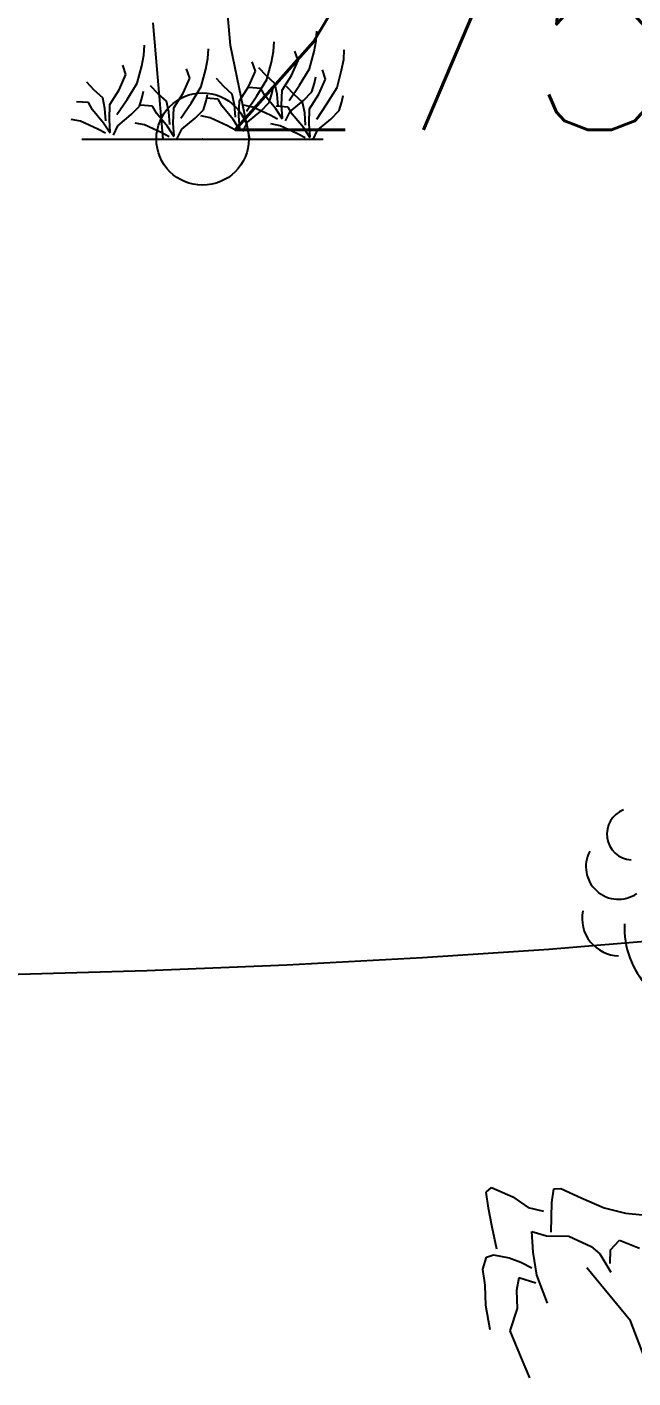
# Model space of a CAD drawing. Header units: millimetres. Extents: x 524954 to 526204, y 9523489 to 9524010.
# Drawn here: x 525437.11 to 525440.39, y 9523641.17 to 9523648.49 of the extents above; entities that cross this region are included whole.
import ezdxf

# ---------------------------------------------------------------- set-up
doc = ezdxf.new("R2010")
doc.units = ezdxf.units.MM
doc.header["$PDMODE"] = 32
doc.header["$PDSIZE"] = 0.5
doc.linetypes.add('ACAD_ISO12W100', pattern=[21, 12, -3, 0, -3, 0, -3])
for name, color, linetype in [('Arbre', 34, 'ACAD_ISO12W100'), ('CN_05_00', 6, 'Continuous'), ('TopoAlt', 3, 'Continuous'), ('TOPOJIS', 7, 'Continuous')]:
    doc.layers.add(name, color=color, linetype=linetype)
doc.styles.add('Simplex 1.0', font='Simplex.shx', dxfattribs={"width": 0.99, "height": 1})

# ---------------------------------------------------------------- blocks, each defined once
blk = doc.blocks.new('TCPOINT M')
at = {"color": 0}
blk.add_point((0, 0), dxfattribs=at)
at = {"layer": 'TopoAlt', "style": 'Simplex 1.0', "width": 0.99}
blk.add_attdef('ALT', (0.15, 0.15), '', height=1, dxfattribs=at)
blk = doc.blocks.new('v088')
at = {"color": 3, "linetype": 'Continuous'}
for p, q in [((-3.5682, 6.3771), (-3.539, 6.4025)), ((-3.5548, 6.2904), (-3.5682, 6.3771)), ((-3.539, 6.4025), (-3.4232, 6.3514)), ((-3.2129, 6.3221), (-3.2014, 6.3959)), ((-3.2014, 6.3959), (-3.1633, 6.397)), ((-3.1633, 6.397), (-3.053, 6.3458)), ((-3.5355, 6.1876), (-3.5548, 6.2904)), ((-3.4232, 6.3514), (-3.3399, 6.2939)), ((-3.3399, 6.2939), (-3.2577, 6.2746)), ((-3.2164, 6.1615), (-3.2129, 6.3221)), ((-3.053, 6.3458), (-2.929, 6.2922)), ((-2.929, 6.2922), (-2.8139, 6.2629)), ((-2.8139, 6.2629), (-2.7211, 6.2547)), ((-3.5103, 6.0686), (-3.5355, 6.1876)), ((-3.3198, 6.1639), (-3.2403, 6.1417)), ((-3.3139, 6.0525), (-3.3198, 6.1639)), ((-3.2403, 6.1417), (-3.1205, 6.1398)), ((-3.1205, 6.1398), (-2.9991, 6.0834)), ((-2.9991, 6.0834), (-2.9517, 6.044)), ((-2.8952, 6.0647), (-2.845, 6.1178)), ((-2.845, 6.1178), (-2.7377, 6.0747)), ((-3.5861, 5.9603), (-3.5662, 6.0262)), ((-3.5662, 6.0262), (-3.5284, 6.0381)), ((-3.5284, 6.0381), (-3.4436, 6.0215)), ((-3.4436, 6.0215), (-3.3804, 5.9989)), ((-3.3804, 5.9989), (-3.3196, 5.968)), ((-3.294, 5.9279), (-3.3139, 6.0525)), ((-2.9517, 6.044), (-2.8917, 5.945)), ((-2.8958, 5.9912), (-2.8952, 6.0647)), ((-3.5727, 5.8736), (-3.5861, 5.9603)), ((-3.2352, 5.7773), (-3.294, 5.9279)), ((-3.5695, 5.7648), (-3.5727, 5.8736)), ((-3.3915, 5.9142), (-3.4031, 5.8459)), ((-3.2981, 5.8843), (-3.3915, 5.9142)), ((-3.4031, 5.8459), (-3.4003, 5.748)), ((-3.5466, 5.6322), (-3.5695, 5.7648)), ((-3.4003, 5.748), (-3.4403, 5.6271)), ((-3.4403, 5.6271), (-3.3789, 5.4792)), ((-3.3789, 5.4792), (-3.3323, 5.3717)), ((0.3847, 0.4736), (0.3871, 0.5265)), ((0.6034, 0.4736), (0.6155, 0.5313)), ((0.6155, 0.5313), (0.6179, 0.5842)), ((-0.3294, 0.3967), (-0.3173, 0.4544)), ((-0.3173, 0.4544), (-0.3149, 0.5073)), ((0.0288, 0.4351), (0.0313, 0.488)), ((0.3726, 0.4159), (0.3847, 0.4736)), ((0.5169, 0.4255), (0.5001, 0.476)), ((0.5794, 0.3798), (0.6034, 0.4736)), ((0.7645, 0.4303), (0.7669, 0.4832)), ((-0.4159, 0.3486), (-0.4327, 0.3991)), ((-0.3534, 0.3029), (-0.3294, 0.3967)), ((-0.0697, 0.3294), (-0.0865, 0.3798)), ((-0.0072, 0.2837), (0.0168, 0.3774)), ((0.0168, 0.3774), (0.0288, 0.4351)), ((0.25, 0.2861), (0.2861, 0.3678)), ((0.2861, 0.3678), (0.2693, 0.4183)), ((0.3462, 0.3414), (0.3053, 0.3847)), ((0.3486, 0.3221), (0.3726, 0.4159)), ((0.4808, 0.3438), (0.5169, 0.4255)), ((0.5241, 0.2909), (0.5794, 0.3798)), ((0.6659, 0.3246), (0.6491, 0.375)), ((0.7285, 0.2789), (0.7525, 0.3726)), ((0.7525, 0.3726), (0.7645, 0.4303)), ((-0.5866, 0.2645), (-0.6275, 0.3077)), ((-0.452, 0.2669), (-0.4159, 0.3486)), ((-0.4087, 0.214), (-0.3534, 0.3029)), ((-0.1058, 0.2476), (-0.0697, 0.3294)), ((0.1154, 0.2837), (0.0745, 0.327)), ((0.2933, 0.2332), (0.3486, 0.3221)), ((0.3919, 0.3005), (0.3462, 0.3414)), ((0.4039, 0.2428), (0.3919, 0.3005)), ((0.4303, 0.2645), (0.4808, 0.3438)), ((0.5914, 0.2548), (0.6058, 0.3029)), ((0.6058, 0.3029), (0.6131, 0.3366)), ((0.6299, 0.2428), (0.6659, 0.3246)), ((-0.5409, 0.2236), (-0.5866, 0.2645)), ((-0.5289, 0.1659), (-0.5409, 0.2236)), ((-0.5025, 0.1875), (-0.452, 0.2669)), ((-0.3414, 0.1779), (-0.327, 0.226)), ((-0.327, 0.226), (-0.3197, 0.2596)), ((-0.2404, 0.2452), (-0.2813, 0.2885)), ((-0.1947, 0.2043), (-0.2404, 0.2452)), ((-0.1563, 0.1683), (-0.1058, 0.2476)), ((-0.0625, 0.1947), (-0.0072, 0.2837)), ((0.0192, 0.2068), (0.0264, 0.2404)), ((0.0841, 0.2164), (0.0192, 0.2212)), ((0.1611, 0.2428), (0.1154, 0.2837)), ((0.1731, 0.1851), (0.1611, 0.2428)), ((0.1995, 0.2068), (0.25, 0.2861)), ((0.238, 0.1515), (0.2933, 0.2332)), ((0.3149, 0.2741), (0.25, 0.2789)), ((0.3366, 0.2356), (0.3149, 0.2741)), ((0.3967, 0.1635), (0.3366, 0.2356)), ((0.3606, 0.1971), (0.375, 0.2452)), ((0.375, 0.2452), (0.3823, 0.2789)), ((0.4087, 0.1755), (0.4039, 0.2428)), ((0.4279, 0.1827), (0.4303, 0.2645)), ((0.4953, 0.2404), (0.4544, 0.2837)), ((0.4688, 0.2092), (0.5241, 0.2909)), ((0.5409, 0.1995), (0.4953, 0.2404)), ((0.5457, 0.2092), (0.5914, 0.2548)), ((0.5794, 0.1635), (0.6299, 0.2428)), ((0.6732, 0.1899), (0.7285, 0.2789)), ((0.7549, 0.2019), (0.7621, 0.2356)), ((-0.6179, 0.1971), (-0.6828, 0.2019)), ((-0.5962, 0.1587), (-0.6179, 0.1971)), ((-0.5361, 0.0865), (-0.5962, 0.1587)), ((-0.5241, 0.0986), (-0.5289, 0.1659)), ((-0.5049, 0.1058), (-0.5025, 0.1875)), ((-0.464, 0.1322), (-0.4087, 0.214)), ((-0.3871, 0.1322), (-0.3414, 0.1779)), ((-0.2717, 0.1779), (-0.3366, 0.1827)), ((-0.25, 0.1394), (-0.2717, 0.1779)), ((-0.1827, 0.1467), (-0.1947, 0.2043)), ((-0.1779, 0.0793), (-0.1827, 0.1467)), ((-0.1587, 0.0865), (-0.1563, 0.1683)), ((-0.1178, 0.113), (-0.0625, 0.1947)), ((-0.0409, 0.113), (0.0048, 0.1587)), ((0.0048, 0.1587), (0.0192, 0.2068)), ((0.1058, 0.1779), (0.0841, 0.2164)), ((0.1659, 0.1058), (0.1058, 0.1779)), ((0.1779, 0.1178), (0.1731, 0.1851)), ((0.1971, 0.125), (0.1995, 0.2068)), ((0.2717, 0.1731), (0.2212, 0.1827)), ((0.2428, 0.0914), (0.3149, 0.1515)), ((0.3654, 0.1298), (0.2717, 0.1731)), ((0.3149, 0.1515), (0.3606, 0.1971)), ((0.4327, 0.1082), (0.3967, 0.1635)), ((0.464, 0.1731), (0.3991, 0.1779)), ((0.4327, 0.113), (0.4279, 0.1827)), ((0.4496, 0.0986), (0.4736, 0.1491)), ((0.4856, 0.1346), (0.464, 0.1731)), ((0.4736, 0.1491), (0.5457, 0.2092)), ((0.5529, 0.1418), (0.5409, 0.1995)), ((0.577, 0.0817), (0.5794, 0.1635)), ((0.6179, 0.1082), (0.6732, 0.1899)), ((0.6948, 0.1082), (0.7405, 0.1539)), ((0.7405, 0.1539), (0.7549, 0.2019)), ((-0.6611, 0.0962), (-0.7116, 0.1058)), ((-0.5674, 0.0529), (-0.6611, 0.0962)), ((-0.5001, 0.0313), (-0.5361, 0.0865)), ((-0.5001, 0.0361), (-0.5049, 0.1058)), ((-0.4592, 0.0721), (-0.3871, 0.1322)), ((-0.3149, 0.0769), (-0.3654, 0.0865)), ((-0.2212, 0.0337), (-0.3149, 0.0769)), ((-0.1899, 0.0673), (-0.25, 0.1394)), ((-0.1539, 0.0168), (-0.1587, 0.0865)), ((-0.113, 0.0529), (-0.0409, 0.113)), ((0.0409, 0.1154), (-0.0096, 0.125)), ((0.1346, 0.0721), (0.0409, 0.1154)), ((0.2019, 0.0505), (0.1659, 0.1058)), ((0.2019, 0.0553), (0.1971, 0.125)), ((0.2188, 0.0409), (0.2428, 0.0914)), ((0.4063, 0.1082), (0.3654, 0.1298)), ((0.4207, 0.0721), (0.3702, 0.0817)), ((0.5457, 0.0625), (0.4856, 0.1346)), ((0.5578, 0.0745), (0.5529, 0.1418)), ((0.5818, 0.012), (0.577, 0.0817)), ((0.6227, 0.0481), (0.6948, 0.1082)), ((-0.5265, 0.0313), (-0.5674, 0.0529)), ((-0.4832, 0.0216), (-0.4592, 0.0721)), ((-0.1803, 0.012), (-0.2212, 0.0337)), ((-0.1539, 0.012), (-0.1899, 0.0673)), ((-0.137, 0.0024), (-0.113, 0.0529)), ((0.1755, 0.0505), (0.1346, 0.0721)), ((0.5145, 0.0288), (0.4207, 0.0721)), ((0.5554, 0.0072), (0.5145, 0.0288)), ((0.5818, 0.0072), (0.5457, 0.0625)), ((0.5986, -0.0024), (0.6227, 0.0481))]:
    blk.add_line(p, q, dxfattribs=at)
at = {"linetype": 'Continuous'}
for p, q in [((-2.7868, 5.6812), (-3.0229, 5.9686)), ((-2.7013, 5.4591), (-2.7868, 5.6812)), ((0.151, 0.5063), (0.1022, 1.0525)), ((-0.2127, 0), (-0.2683, 0.6281)), ((0.2565, 0), (0.151, 0.5063)), ((-0.6539, 0), (0.6539, 0))]:
    blk.add_line(p, q, dxfattribs=at)
at = {"color": 3, "linetype": 'Continuous'}
for centre, major_axis, start_param, end_param in [((-2.774, 8.3155), (-0.099, 0.099), -0.421529, 2.292047), ((-2.8514, 8.1388), (-0.1246, 0.1246), 0.293965, 2.957824), ((-2.8441, 7.8598), (-0.1445, 0.1445), 0.590553, 2.325666), ((-2.352, 7.8064), (0.3298, 0.3298), 2.307735, 3.914618)]:
    blk.add_ellipse(centre, major_axis=major_axis, ratio=1, start_param=start_param, end_param=end_param, dxfattribs=at)

msp = doc.modelspace()

# ---------------------------------------------------------------- linework, layer by layer
at = {"layer": 'CN_05_00', "elevation": 275, "flags": 128}
msp.add_lwpolyline([(525437.0018, 9523643.3578), (525437.7595, 9523643.3792), (525438.5186, 9523643.4107), (525439.2532, 9523643.4502), (525439.9371, 9523643.4959), (525440.5444, 9523643.5459), (525441.0555, 9523643.5984), (525441.4782, 9523643.6509), (525441.8266, 9523643.7013), (525442.1149, 9523643.7472), (525442.3576, 9523643.7863), (525442.5687, 9523643.8162), (525442.7625, 9523643.8347), (525442.9534, 9523643.8393), (525443.1547, 9523643.8278), (525443.3765, 9523643.7973), (525443.6281, 9523643.745), (525443.9186, 9523643.6682), (525444.2573, 9523643.564), (525444.6536, 9523643.4295), (525445.1165, 9523643.2621), (525445.6554, 9523643.0587), (525446.2741, 9523642.8193), (525446.9557, 9523642.554)], dxfattribs=at)

# ---------------------------------------------------------------- block references
at = {"layer": 'Arbre'}
for p in [(525438.0615, 9523647.8797), (525443.165, 9523635.803)]:
    msp.add_blockref('v088', p, dxfattribs=at)
at = {"layer": 'TOPOJIS'}
ref = msp.add_blockref('TCPOINT M', (525438.0615, 9523647.8797, 275.95), dxfattribs=at)
ref.add_attrib('ALT', '275.95', (525438.1115, 9523647.9297, 275.95), dxfattribs={"layer": 'TopoAlt', "height": 1, "style": 'Simplex 1.0', "width": 0.99})

doc.saveas('drawing.dxf')
